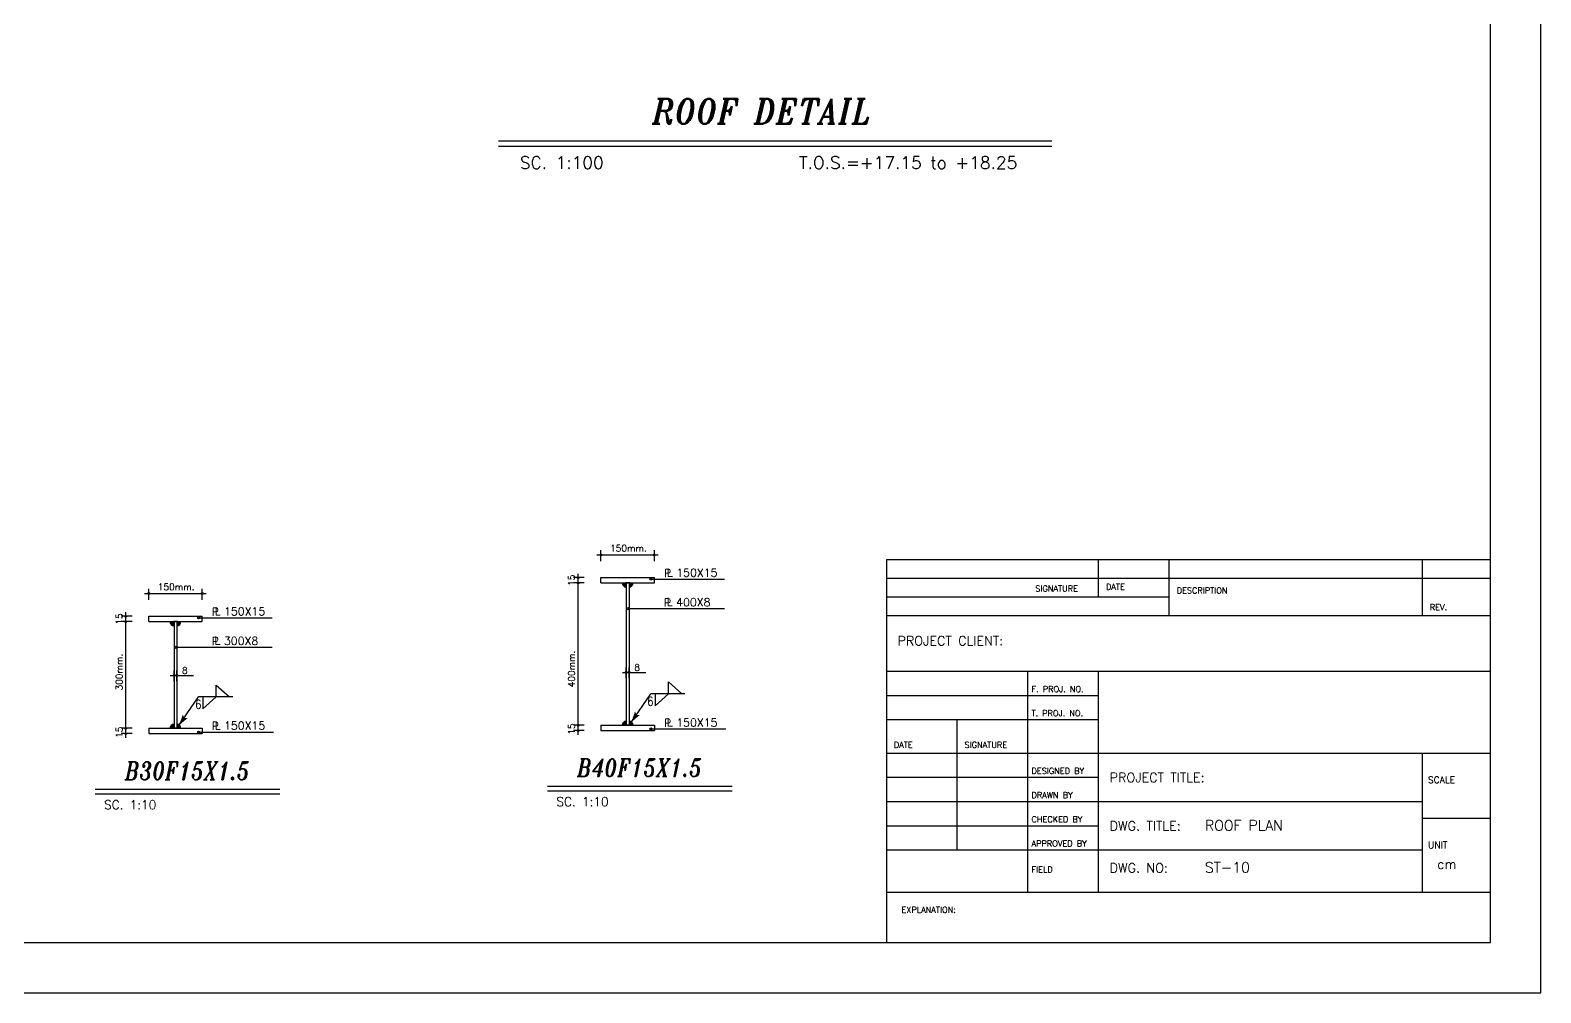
# Model space of a CAD drawing. Header units: inches. Extents: x 460503 to 460688, y 47570 to 48852.
# Drawn here: x 460547.68 to 460590.15, y 48221.54 to 48248.61 of the extents above; entities that cross this region are included whole.
import ezdxf

# ---------------------------------------------------------------- set-up
doc = ezdxf.new("R2010")
doc.units = ezdxf.units.IN
doc.header["$MEASUREMENT"] = 0
doc.linetypes.add('HIDDEN', pattern=[0.375, 0.25, -0.125])
for name, color, linetype in [('1', 1, 'Continuous'), ('1R', 1, 'Continuous'), ('3', 3, 'HIDDEN'), ('3G', 3, 'Continuous'), ('4C', 4, 'Continuous'), ('6M', 6, 'Continuous'), ('7', 7, 'Continuous'), ('DIM', 8, 'Continuous'), ('E10', 3, 'Continuous'), ('lateral brace', 5, 'Continuous'), ('Layer4', 118, 'Continuous'), ('TEXT-1', 3, 'Continuous')]:
    doc.layers.add(name, color=color, linetype=linetype)
doc.styles.add('E100', font='SIMPLEX.shx', dxfattribs={"width": 0.7})
doc.styles.add('ITALICT', font='italict')
doc.styles.add('ROMANS', font='ROMANS', dxfattribs={"width": 0.8})

msp = doc.modelspace()

# ---------------------------------------------------------------- hatches: boundary and pattern name
at = {"layer": 'TEXT-1'}
for points in [[(460564.43560688, 48232.95327849, -0.4142135624), (460564.32084456, 48233.06804082), (460564.43560688, 48233.06804082)], [(460564.51560689, 48232.95327849, 0.4142135624), (460564.63036921, 48233.06804082), (460564.51560689, 48233.06804082)], [(460551.72239215, 48231.86646832, -0.4142135624), (460551.60762983, 48231.98123064), (460551.72239215, 48231.98123064)], [(460551.80239215, 48231.86646832, 0.4142135624), (460551.91715447, 48231.98123064), (460551.80239215, 48231.98123064)], [(460551.72239215, 48229.09599297, 0.4142135624), (460551.60762983, 48228.98123064), (460551.72239215, 48228.98123064)], [(460551.80239215, 48229.09599297, -0.4142135624), (460551.91715447, 48228.98123064), (460551.80239215, 48228.98123064)], [(460564.43560688, 48229.18280314, 0.4142135624), (460564.32084456, 48229.06804082), (460564.43560688, 48229.06804082)], [(460564.51560689, 48229.18280314, -0.4142135624), (460564.63036921, 48229.06804082), (460564.51560689, 48229.06804082)]]:
    msp.add_hatch(color=256, dxfattribs=at).paths.add_polyline_path(points)

# ---------------------------------------------------------------- linework, layer by layer
at = {"layer": '1'}
for p, q in [((460571.74860333, 48233.71569396), (460571.74860333, 48222.96057645)), ((460571.74860333, 48233.71569396), (460571.74860333, 48224.37316)), ((460588.72955203, 48233.71569396), (460571.74860333, 48233.71569396)), ((460577.71284497, 48232.66933578), (460577.71284497, 48233.71569396)), ((460579.70092552, 48232.14615669), (460579.70092552, 48233.71569396)), ((460586.81616116, 48232.14615669), (460586.81616116, 48233.71569396)), ((460588.72955203, 48233.19251487), (460571.74860333, 48233.19251487)), ((460579.70092552, 48232.66933578), (460571.74860333, 48232.66933578)), ((460588.72955203, 48232.14615669), (460571.74860333, 48232.14615669)), ((460588.72955203, 48230.57661942), (460571.74860333, 48230.57661942)), ((460575.72476443, 48224.37316), (460575.72476443, 48230.57661942)), ((460577.71284497, 48224.37316), (460577.71284497, 48230.57661942)), ((460577.71284497, 48229.8964866), (460571.74860333, 48229.8964866)), ((460577.71284497, 48229.21635378), (460571.74860333, 48229.21635378)), ((460573.73668388, 48225.55410014), (460573.73668388, 48229.21635378)), ((460577.71284497, 48228.27463142), (460571.74860333, 48228.27463142)), ((460588.72955203, 48228.27463142), (460577.71284497, 48228.27463142)), ((460586.81616116, 48224.37316), (460586.81616116, 48228.27463142)), ((460577.71284497, 48227.5944986), (460571.74860333, 48227.5944986)), ((460586.81616116, 48226.91436578), (460571.74860333, 48226.91436578)), ((460577.71284497, 48226.23423296), (460571.74860333, 48226.23423296)), ((460588.72955203, 48226.4435046), (460586.81616116, 48226.4435046)), ((460577.71284497, 48225.55410014), (460571.74860333, 48225.55410014)), ((460586.81616116, 48225.55410014), (460577.71284497, 48225.55410014)), ((460571.74860333, 48224.37316), (460588.72955203, 48224.37316))]:
    msp.add_line(p, q, dxfattribs=at)
msp.add_lwpolyline([(460507.46120186, 48222.96057645), (460588.72955203, 48222.96057645), (460588.72955203, 48279.59357309), (460507.46120186, 48279.59357309)], close=True, dxfattribs=at)
at = {"layer": '1R'}
for p, q in [((460563.61020782, 48233.85902742, -0.00499999), (460565.33692947, 48233.85902742, -0.00499999)), ((460563.72560688, 48233.68377984, -0.00499999), (460563.72560688, 48233.98745372, -0.00499999)), ((460565.22560688, 48233.68506415, -0.00499999), (460565.22560688, 48233.98873803, -0.00499999)), ((460563.08191667, 48228.80239438, -0.00499999), (460563.08191667, 48233.3293634, -0.00499999)), ((460551.01239215, 48232.59696967, -0.00499999), (460551.01239215, 48232.90064355, -0.00499999)), ((460552.51239215, 48232.59825397, -0.00499999), (460552.51239215, 48232.90192785, -0.00499999)), ((460563.25587995, 48233.21804082, -0.00499999), (460562.95220607, 48233.21804082, -0.00499999)), ((460563.25716425, 48233.06804082, -0.00499999), (460562.95349037, 48233.06804082, -0.00499999)), ((460565.12833798, 48233.17566491, -0.00499999), (460567.19398613, 48233.17566491, -0.00499999)), ((460550.89699308, 48232.77221725, -0.00499999), (460552.62371474, 48232.77221725, -0.00499999)), ((460550.54266521, 48232.13123064, -0.00499999), (460550.23899133, 48232.13123064, -0.00499999)), ((460550.36870193, 48228.7155842, -0.00499999), (460550.36870193, 48232.24255323, -0.00499999)), ((460552.41512325, 48232.08885474, -0.00499999), (460554.48077139, 48232.08885474, -0.00499999)), ((460564.47722514, 48232.34569225, -0.00499999), (460567.19398613, 48232.34569225, -0.00499999)), ((460550.54394952, 48231.98123064, -0.00499999), (460550.24027563, 48231.98123064, -0.00499999)), ((460551.7640104, 48231.25888208, -0.00499999), (460554.48077139, 48231.25888208, -0.00499999)), ((460551.61825828, 48230.46808985, -0.00499999), (460552.2725764, 48230.46808985, -0.00499999)), ((460551.72239215, 48230.30401804, -0.00499999), (460551.72239215, 48230.60769192, -0.00499999)), ((460551.80239215, 48230.30530235, -0.00499999), (460551.80239215, 48230.60897623, -0.00499999)), ((460564.33147302, 48230.55490002, -0.00499999), (460564.98579113, 48230.55490002, -0.00499999)), ((460564.43560688, 48230.39082821, -0.00499999), (460564.43560688, 48230.69450209, -0.00499999)), ((460564.51560689, 48230.39211252, -0.00499999), (460564.51560689, 48230.6957864, -0.00499999)), ((460564.57379434, 48229.14919003, -0.00499999), (460565.12530239, 48229.95011768, -0.00499999)), ((460566.08602437, 48229.95011768, -0.00499999), (460565.12530239, 48229.95011768, -0.00499999)), ((460551.8605796, 48229.06237986, -0.00499999), (460552.41208765, 48229.86330751, -0.00499999)), ((460553.37280963, 48229.86330751, -0.00499999), (460552.41208765, 48229.86330751, -0.00499999)), ((460563.25587995, 48229.06804082, -0.00499999), (460562.95220607, 48229.06804082, -0.00499999)), ((460550.54266521, 48228.98123064, -0.00499999), (460550.23899133, 48228.98123064, -0.00499999)), ((460550.54394952, 48228.83123064, -0.00499999), (460550.24027563, 48228.83123064, -0.00499999)), ((460552.41512325, 48228.87541169, -0.00499999), (460554.51966161, 48228.87541169, -0.00499999)), ((460563.25716425, 48228.91804082, -0.00499999), (460562.95349037, 48228.91804082, -0.00499999)), ((460565.12833798, 48228.96222186, -0.00499999), (460567.23287635, 48228.96222186, -0.00499999))]:
    msp.add_line(p, q, dxfattribs=at)
at = {"layer": '3'}
for points in [[(460551.8605796, 48229.06237986, -0.00499999), (460552.00755458, 48229.27349206, -0.00499999), (460551.97079463, 48229.3678054, -0.00499999)], [(460551.8605796, 48229.06237986, -0.00499999), (460552.00755458, 48229.27349206, -0.00499999), (460552.10876363, 48229.27175226, -0.00499999)], [(460564.57379434, 48229.14919003, -0.00499999), (460564.72076931, 48229.36030223, -0.00499999), (460564.68400937, 48229.45461557, -0.00499999)], [(460564.57379434, 48229.14919003, -0.00499999), (460564.72076931, 48229.36030223, -0.00499999), (460564.82197837, 48229.35856243, -0.00499999)]]:
    msp.add_solid(points, dxfattribs=at)
at = {"layer": '3G', "linetype": 'ByBlock'}
msp.add_line((460560.84657206, 48245.3516406), (460576.40316347, 48245.3516406), dxfattribs=at)
at = {"layer": '3G'}
for p, q in [((460560.85939302, 48245.3516406), (460576.40316347, 48245.3516406)), ((460563.72560688, 48233.21804082, -0.00499999), (460565.22560688, 48233.21804082, -0.00499999)), ((460563.72560688, 48233.06804082, -0.00499999), (460563.72560688, 48233.21804082, -0.00499999)), ((460563.72560688, 48233.06804082, -0.00499999), (460565.22560688, 48233.06804082, -0.00499999)), ((460564.40538829, 48233.06804082, -0.00499999), (460564.48538829, 48233.06804082, -0.00499999)), ((460564.49828025, 48233.06804082, -0.00499999), (460564.41828025, 48233.06804082, -0.00499999)), ((460564.43119915, 48233.06804082, -0.00499999), (460564.51119915, 48233.06804082, -0.00499999)), ((460564.43560688, 48233.06804082, -0.00499999), (460564.43560688, 48229.06804082, -0.00499999)), ((460564.5240911, 48233.06804082, -0.00499999), (460564.4440911, 48233.06804082, -0.00499999)), ((460564.45293352, 48233.06804082, -0.00499999), (460564.53293352, 48233.06804082, -0.00499999)), ((460564.54582548, 48233.06804082, -0.00499999), (460564.46582548, 48233.06804082, -0.00499999)), ((460564.51560689, 48233.06804082, -0.00499999), (460564.51560689, 48229.06804082, -0.00499999)), ((460565.22560688, 48233.06804082, -0.00499999), (460565.22560688, 48233.21804082, -0.00499999)), ((460551.01239215, 48232.13123064, -0.00499999), (460552.51239215, 48232.13123064, -0.00499999)), ((460551.01239215, 48231.98123064, -0.00499999), (460551.01239215, 48232.13123064, -0.00499999)), ((460552.51239215, 48231.98123064, -0.00499999), (460552.51239215, 48232.13123064, -0.00499999)), ((460551.01239215, 48231.98123064, -0.00499999), (460552.51239215, 48231.98123064, -0.00499999)), ((460551.69217356, 48231.98123064, -0.00499999), (460551.77217356, 48231.98123064, -0.00499999)), ((460551.78506551, 48231.98123064, -0.00499999), (460551.70506551, 48231.98123064, -0.00499999)), ((460551.71798441, 48231.98123064, -0.00499999), (460551.79798441, 48231.98123064, -0.00499999)), ((460551.72239215, 48231.98123064, -0.00499999), (460551.72239215, 48228.98123064, -0.00499999)), ((460551.81087637, 48231.98123064, -0.00499999), (460551.73087637, 48231.98123064, -0.00499999)), ((460551.73971879, 48231.98123064, -0.00499999), (460551.81971879, 48231.98123064, -0.00499999)), ((460551.83261074, 48231.98123064, -0.00499999), (460551.75261074, 48231.98123064, -0.00499999)), ((460551.80239215, 48231.98123064, -0.00499999), (460551.80239215, 48228.98123064, -0.00499999)), ((460552.91075552, 48230.19744038, -0.00499999), (460553.28545805, 48229.86243518, -0.00499999)), ((460552.91075552, 48229.86243518, -0.00499999), (460552.91075552, 48230.19744038, -0.00499999)), ((460565.25024343, 48229.95099001, -0.00499999), (460565.25024343, 48229.61598482, -0.00499999)), ((460565.25024343, 48229.61598482, -0.00499999), (460565.62494596, 48229.95099001, -0.00499999)), ((460565.62397026, 48230.28425055, -0.00499999), (460565.99867278, 48229.94924535, -0.00499999)), ((460565.62397026, 48229.94924535, -0.00499999), (460565.62397026, 48230.28425055, -0.00499999)), ((460552.5370287, 48229.86417984, -0.00499999), (460552.5370287, 48229.52917465, -0.00499999)), ((460552.5370287, 48229.52917465, -0.00499999), (460552.91173122, 48229.86417984, -0.00499999)), ((460563.72560688, 48229.06804082, -0.00499999), (460565.22560688, 48229.06804082, -0.00499999)), ((460563.72560688, 48229.06804082, -0.00499999), (460563.72560688, 48228.91804082, -0.00499999)), ((460564.49828025, 48229.06804082, -0.00499999), (460564.41828025, 48229.06804082, -0.00499999)), ((460564.44038829, 48229.06804082, -0.00499999), (460564.52038829, 48229.06804082, -0.00499999)), ((460564.45293352, 48229.06804082, -0.00499999), (460564.53293352, 48229.06804082, -0.00499999)), ((460564.54582548, 48229.06804082, -0.00499999), (460564.46582548, 48229.06804082, -0.00499999)), ((460565.22560688, 48229.06804082, -0.00499999), (460565.22560688, 48228.91804082, -0.00499999)), ((460551.01239215, 48228.98123064, -0.00499999), (460552.51239215, 48228.98123064, -0.00499999)), ((460551.01239215, 48228.98123064, -0.00499999), (460551.01239215, 48228.83123064, -0.00499999)), ((460551.01239215, 48228.83123064, -0.00499999), (460552.51239215, 48228.83123064, -0.00499999)), ((460551.78506551, 48228.98123064, -0.00499999), (460551.70506551, 48228.98123064, -0.00499999)), ((460551.72717356, 48228.98123064, -0.00499999), (460551.80717356, 48228.98123064, -0.00499999)), ((460551.73971879, 48228.98123064, -0.00499999), (460551.81971879, 48228.98123064, -0.00499999)), ((460551.83261074, 48228.98123064, -0.00499999), (460551.75261074, 48228.98123064, -0.00499999)), ((460552.51239215, 48228.98123064, -0.00499999), (460552.51239215, 48228.83123064, -0.00499999)), ((460563.72560688, 48228.91804082, -0.00499999), (460565.22560688, 48228.91804082, -0.00499999)), ((460562.22367327, 48227.35556025, -0.00499999), (460567.41172179, 48227.35556025, -0.00499999)), ((460549.51045853, 48227.26875008, -0.00499999), (460554.69850706, 48227.26875008, -0.00499999)), ((460549.51045853, 48227.13433669, -0.00499999), (460554.69850706, 48227.13433669, -0.00499999)), ((460562.22367327, 48227.22114686, -0.00499999), (460567.41172179, 48227.22114686, -0.00499999))]:
    msp.add_line(p, q, dxfattribs=at)
for centre, start, end in [((460564.43560688, 48233.06804082, -0.00499999), 180, 270), ((460564.43560688, 48233.06804082, -0.00499999), 180, 270), ((460564.51560689, 48233.06804082, -0.00499999), 270, 0), ((460564.51560689, 48233.06804082, -0.00499999), 270, 0), ((460551.72239215, 48231.98123064, -0.00499999), 180, 270), ((460551.72239215, 48231.98123064, -0.00499999), 180, 270), ((460551.80239215, 48231.98123064, -0.00499999), 270, 0), ((460551.80239215, 48231.98123064, -0.00499999), 270, 0), ((460551.72239215, 48228.98123064, -0.00499999), 90, 180), ((460551.80239215, 48228.98123064, -0.00499999), 0, 90), ((460564.43560688, 48229.06804082, -0.00499999), 90, 180), ((460564.51560689, 48229.06804082, -0.00499999), 0, 90)]:
    msp.add_arc(centre, 0.11476232, start, end, dxfattribs=at)
at = {"layer": '6M', "color": 4}
msp.add_line((460560.84657206, 48245.50220772), (460576.40316347, 48245.50220772), dxfattribs=at)
at = {"layer": '7'}
for centre, radius in [((460563.72560688, 48233.85902742, -0.00499999), 0.02443679), ((460565.22560688, 48233.85902742, -0.00499999), 0.02443679), ((460563.08191667, 48233.21804082, -0.00499999), 0.02443679), ((460563.08191667, 48233.06804082, -0.00499999), 0.02443679), ((460565.12833798, 48233.17566491, -0.00499999), 0.02909142), ((460551.01239215, 48232.77221725, -0.00499999), 0.02443679), ((460552.51239215, 48232.77221725, -0.00499999), 0.02443679), ((460550.36870193, 48232.13123064, -0.00499999), 0.02443679), ((460552.41512325, 48232.08885474, -0.00499999), 0.02909142), ((460564.47722514, 48232.34569225, -0.00499999), 0.02909142), ((460550.36870193, 48231.98123064, -0.00499999), 0.02443679), ((460551.7640104, 48231.25888208, -0.00499999), 0.02909142), ((460551.72239215, 48230.46808985, -0.00499999), 0.02443679), ((460551.80239215, 48230.46808985, -0.00499999), 0.02443679), ((460564.43560688, 48230.55490002, -0.00499999), 0.02443679), ((460564.51560689, 48230.55490002, -0.00499999), 0.02443679), ((460563.08191667, 48229.06804082, -0.00499999), 0.02443679), ((460550.36870193, 48228.98123064, -0.00499999), 0.02443679), ((460550.36870193, 48228.83123064, -0.00499999), 0.02443679), ((460552.41512325, 48228.87541169, -0.00499999), 0.02909142), ((460563.08191667, 48228.91804082, -0.00499999), 0.02443679), ((460565.12833798, 48228.96222186, -0.00499999), 0.02909142)]:
    msp.add_circle(centre, radius, dxfattribs=at)
at = {"layer": 'DIM'}
msp.add_lwpolyline([(460506.04537694, 48221.54475154), (460590.14537694, 48221.54475154), (460590.14537694, 48281.009398), (460506.04537694, 48281.009398)], close=True, dxfattribs=at)
at = {"layer": 'lateral brace'}
msp.add_lwpolyline([(460506.04537694, 48221.54475154), (460590.14537694, 48221.54475154), (460590.14537694, 48281.009398), (460506.04537694, 48281.009398)], close=True, dxfattribs=at)
at = {"layer": 'Layer4'}
msp.add_lwpolyline([(460590.14537694, 48281.009398), (460506.04537694, 48281.009398), (460506.04537694, 48221.54475154), (460590.14537694, 48221.54475154)], close=True, dxfattribs=at)

# ---------------------------------------------------------------- texts
at = {"layer": '1', "style": 'ROMANS'}
for s, height, p in [('SIGNATURE', 0.167417309, (460575.93403606, 48232.82628951)), ('DATE', 0.167417309, (460577.92211661, 48232.87860742)), ('DESCRIPTION', 0.1674173092, (460579.91019716, 48232.7739716)), ('REV.', 0.167417309, (460587.0254328, 48232.30311042)), ('PROJECT CLIENT:', 0.2615895456, (460572.06251079, 48231.31180799)), ('F. PROJ. NO.', 0.1674173092, (460575.82940024, 48230.00112242)), ('T. PROJ. NO.', 0.1674173092, (460575.82940024, 48229.3209896)), ('DATE', 0.167417309, (460571.95787497, 48228.43158514)), ('SIGNATURE', 0.167417309, (460573.94595552, 48228.43158514)), ('DESIGNED BY', 0.1674173092, (460575.82940024, 48227.69913442)), ('PROJECT TITLE:', 0.2615895456, (460578.02675243, 48227.46749101)), ('SCALE', 0.188344473, (460586.97311489, 48227.43754487)), ('DRAWN BY', 0.167417309, (460575.82940024, 48227.0190016)), ('CHECKED BY', 0.167417309, (460575.82940024, 48226.33886878)), ('DWG. TITLE:', 0.2615895456, (460578.02675243, 48226.10722537)), ('APPROVED BY', 0.1674173092, (460575.82940024, 48225.65873596)), ('UNIT', 0.188344473, (460586.97311489, 48225.60641805)), ('FIELD', 0.167417309, (460575.82940024, 48224.92628523)), ('DWG. NO:', 0.261589546, (460578.02675243, 48224.92628523)), ('cm', 0.261589546, (460587.23470443, 48225.03092105)), ('EXPLANATION:', 0.1674173092, (460572.17270318, 48223.79754616))]:
    msp.add_text(s, height=height, dxfattribs=at).set_placement(p)
at = {"layer": '3G', "style": 'ROMANS'}
for s, height, p in [('SC. 1:100', 0.35, (460561.4459833, 48244.71085222)), ('T.O.S.=+17.15 to +18.25', 0.35, (460569.29318801, 48244.71085222)), ('150mm.', 0.1848, (460563.98254606, 48233.95240279, -0.00499999)), ('P', 0.225, (460565.49722744, 48233.23421032, -0.00499999)), ('L', 0.225, (460565.57986639, 48233.25194525, -0.00499999)), ('150X15', 0.225, (460565.84279572, 48233.24403841, -0.00499999)), ('150mm.', 0.1848, (460551.26933133, 48232.86559262, -0.00499999)), ('P', 0.225, (460565.49409993, 48232.40423765, -0.00499999)), ('L', 0.225, (460565.57673888, 48232.42197259, -0.00499999)), ('400X8', 0.225, (460565.83966821, 48232.41406574, -0.00499999)), ('P', 0.225, (460552.7840127, 48232.14740014, -0.00499999)), ('L', 0.225, (460552.86665166, 48232.16513508, -0.00499999)), ('150X15', 0.225, (460553.12958098, 48232.15722823, -0.00499999)), ('P', 0.225, (460552.78088519, 48231.31742748, -0.00499999)), ('L', 0.225, (460552.86352415, 48231.33516241, -0.00499999)), ('300X8', 0.225, (460553.12645347, 48231.32725557, -0.00499999)), ('8', 0.1848, (460564.6614808, 48230.6006598, -0.00499999)), ('8', 0.1848, (460551.94826606, 48230.51384963, -0.00499999)), ('P', 0.225, (460552.7840127, 48228.93395709, -0.00499999)), ('L', 0.225, (460552.86665166, 48228.95169203, -0.00499999)), ('150X15', 0.225, (460553.12958098, 48228.94378518, -0.00499999)), ('P', 0.225, (460565.49722744, 48229.02076727, -0.00499999)), ('L', 0.225, (460565.57986639, 48229.0385022, -0.00499999)), ('150X15', 0.225, (460565.84279572, 48229.03059536, -0.00499999)), ('SC. 1:10', 0.249999993, (460549.75776865, 48226.70671531, -0.00499999)), ('SC. 1:10', 0.249999993, (460562.47098338, 48226.79352548, -0.00499999))]:
    msp.add_text(s, height=height, dxfattribs=at).set_placement(p)
for s, p in [('15', (460562.98854131, 48232.98414128, -0.00499999)), ('15', (460550.27532657, 48231.89733111, -0.00499999)), ('300mm.', (460550.27532657, 48230.04601261, -0.00499999)), ('400mm.', (460562.98854131, 48230.13282279, -0.00499999)), ('15', (460562.98854131, 48228.80049314, -0.00499999)), ('15', (460550.27532657, 48228.71368297, -0.00499999))]:
    msp.add_text(s, height=0.1848, rotation=90, dxfattribs=at).set_placement(p)
at = {"layer": '3G', "style": 'ROMANS', "width": 0.8}
for p in [(460552.31771202, 48229.52806687, -0.00499999), (460565.03092676, 48229.61487704, -0.00499999)]:
    msp.add_text('6', height=0.25, dxfattribs=at).set_placement(p)
at = {"layer": '4C', "style": 'ITALICT'}
for s, height, width, p in [('ROOF DETAIL', 0.7, 0.9, (460565.16053726, 48245.97784178)), ('B30F15X1.5', 0.5, 0.8, (460550.34105564, 48227.53576172, -0.00499999)), ('B40F15X1.5', 0.5, 0.8, (460563.05427038, 48227.6225719, -0.00499999))]:
    msp.add_text(s, height=height, dxfattribs=dict(at, width=width)).set_placement(p)
at = {"layer": 'E10', "color": 3, "style": 'E100'}
for s, p in [('ROOF PLAN', (460580.70460128, 48226.10722537)), ('ST-10', (460580.70460128, 48224.92628523))]:
    msp.add_text(s, height=0.28865, dxfattribs=at).set_placement(p)

doc.saveas('drawing.dxf')
